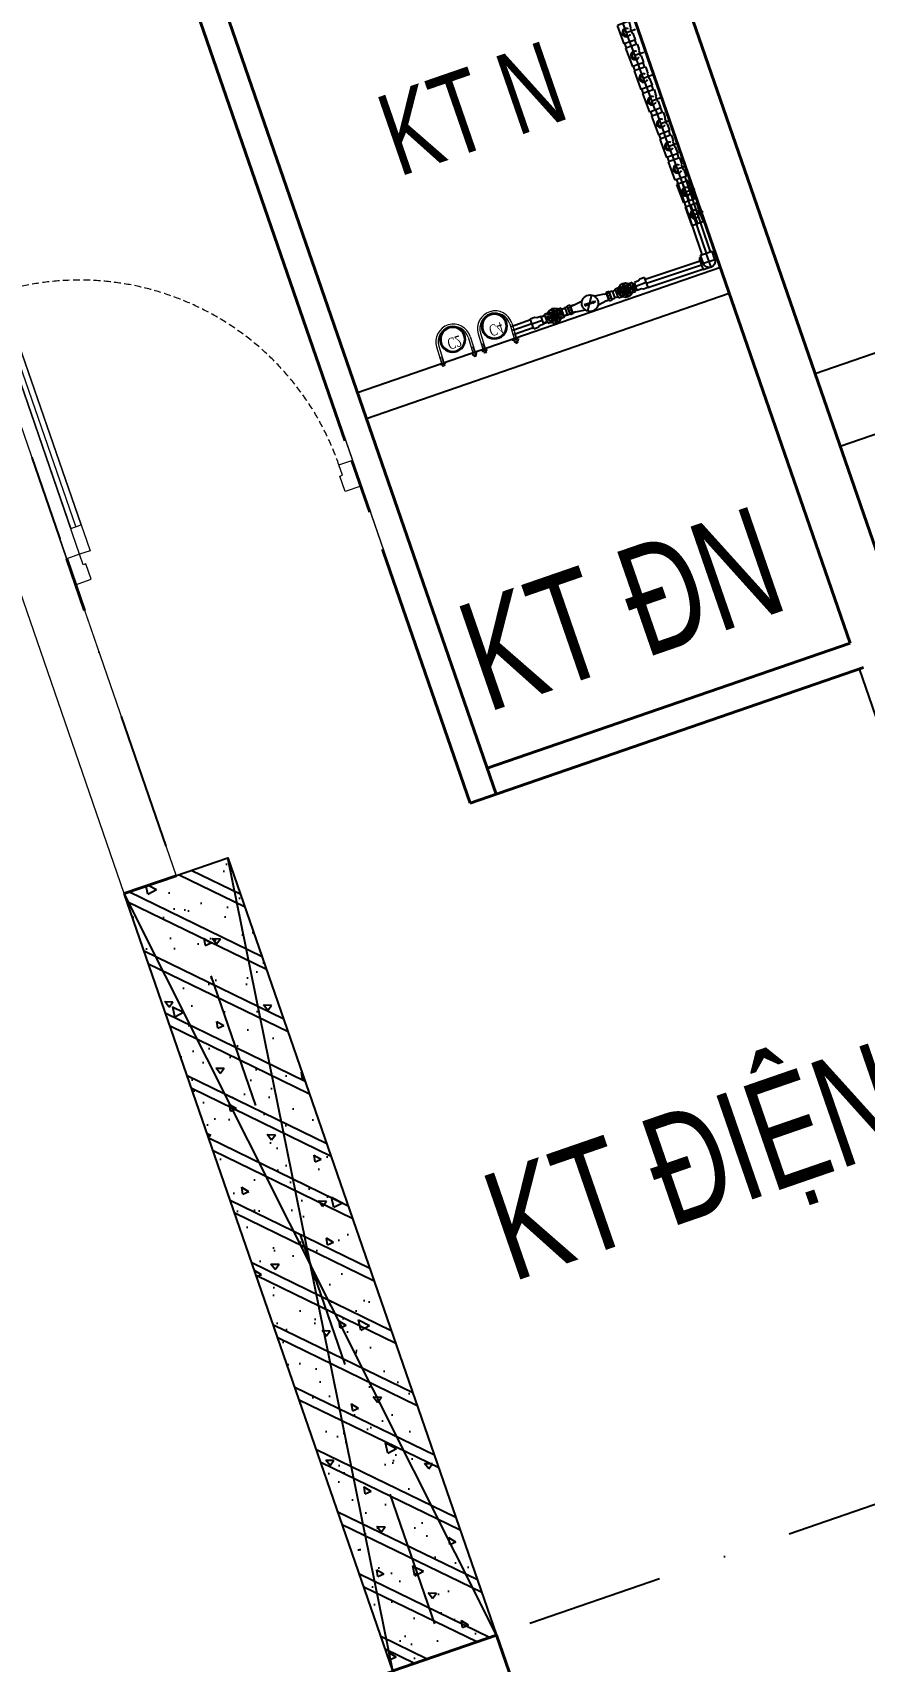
# Model space of a CAD drawing. Header units: millimetres. Extents: x -1534340 to 1713810, y -1348191 to 1114081.
# Drawn here: x 1482377 to 1485411, y -313786 to -307844 of the extents above; entities that cross this region are included whole.
import ezdxf
from ezdxf.enums import TextEntityAlignment as Align

# ---------------------------------------------------------------- set-up
doc = ezdxf.new("R2010")
doc.units = ezdxf.units.MM
doc.header["$LTSCALE"] = 100
doc.set_wipeout_variables(frame=1)
for name, pattern in [('HIDDEN', [0.375, 0.25, -0.125]), ('xref.asix of  podium$0$xref.asix of  podium$0$DASHDOT', [1, 0.5, -0.25, 0, -0.25]), ('Xref.Asix of Basement B2$0$HIDDEN', [0.375, 0.25, -0.125])]:
    doc.linetypes.add(name, pattern=pattern)
for name, color, linetype, lineweight in [('00-N-GHI CHU', 150, 'Continuous', 9), ('1.Tuong', 251, 'Continuous', 35), ('CUA', 37, 'Continuous', 13), ('KAKA EDIT', 2, 'Continuous', 18), ('KT-Net cat', 1, 'Continuous', 40)]:
    doc.layers.add(name, color=color, linetype=linetype, lineweight=lineweight)
for name, color, linetype in [('1-CAPLANH', 30, 'Continuous'), ('ccu12-Manh', 8, 'Continuous'), ('KT-Kich thuoc', 9, 'Continuous'), ('KT-KT', 1, 'Continuous'), ('KT-Text', 7, 'Continuous'), ('NU-1CAP LANH', 4, 'Continuous'), ('ONG', 1, 'Continuous'), ('PAD', 2, 'Continuous'), ('Sao hoa', 3, 'Continuous'), ('THAY', 8, 'Continuous'), ('xref.asix of  podium$0$xref.asix of  podium$0$AUDIT_I_220805193045-5', 6, 'Continuous'), ('xref.asix of  podium$0$xref.asix of  podium$0$KC2-DIM', 251, 'Continuous'), ('xref.asix of  podium$0$xref.asix of  podium$0$KT-Kich thuoc', 9, 'Continuous'), ('xref.asix of  podium$0$xref.asix of  podium$0$KT-Luoi truc South Tower', 8, 'xref.asix of  podium$0$xref.asix of  podium$0$DASHDOT'), ('xref.asix of  podium$0$xref.asix of  podium$0$Xref_ST_MBDV Cot vach 30.7.2022$0$IDEA - dim', 251, 'Continuous'), ('Xref_ST_MBDV Cot vach 30.7.2022$0$IDEA - dim', 251, 'Continuous'), ('Xref_ST_MBDV Cot vach 30.7.2022$0$KT-Net cot vach', 6, 'Continuous'), ('Xref_ST_MBDV Cot vach 30.7.2022$0$KT-Thay', 7, 'Continuous')]:
    doc.layers.add(name, color=color, linetype=linetype)
doc.layers.add('Xref.Asix of Basement B2$0$KT-Chi gioi XD', color=7, linetype='Xref.Asix of Basement B2$0$HIDDEN', true_color=0x0066cc)
doc.styles.add('Arial', font='arial.ttf', dxfattribs={"width": 0.7})
doc.styles.add('AVANT', font='vntimeh.shx')
doc.styles.add('Xref_ST_MBDV Cot vach 30.7.2022$0$Arial', font='arial.ttf', dxfattribs={"width": 0.7})

# ---------------------------------------------------------------- blocks, each defined once
blk = doc.blocks.new('*U2801')
h = blk.add_hatch()
h.set_pattern_fill('VATLIEU04', color=250, scale=40, style=0, pattern_type=2)
h.set_pattern_definition([(49.99999999999999, (-549.9999999999709, 3049.999999999996), (286.9040730403014, -25.10085399303804), [30, -330]), (355, (-549.9999999999709, 3049.999999999996), (-55.50053344520001, 300.8768534800047), [24, -264]), (100.4514, (-526.0913279999709, 3047.908263999996), (231.4037526856086, 275.7758168243814), [25.496076, -280.4568448]), (46.18420000000001, (-549.9999999999709, 3129.999999999996), (426.8964194502578, -66.20760573160723), [45, -495]), (96.6356, (-514.4253019999708, 3124.482677199996), (373.8650822194813, 389.6471483601767), [38.2441152, -420.6852]), (351.1842, (-549.9999999999709, 3129.999999999996), (373.8647780534509, 389.6474403701299), [36, -396]), (21, (-509.9999999999709, 3109.999999999996), (238.7628208473847, -161.0475562661355), [30, -330]), (326.0000000000001, (-509.9999999999709, 3109.999999999996), (97.32613276863269, 290.0600180187412), [24, -264]), (71.4514, (-490.1031067999709, 3096.579357599996), (336.089051432596, 129.012198683981), [25.496076, -280.4568448]), (37.50000000000001, (-549.9999999999709, 3049.999999999996), (4.863942126916267, 133.1575415325246), [0, -260.8, 0, -268, 0, -265]), (7.499999999999999, (-549.9999999999709, 3049.999999999996), (105.2278149768594, 157.7646847529441), [0, -152.8, 0, -254.8, 0, -101]), (327.5, (-639.1999999999709, 3049.999999999996), (213.5289744689636, -9.021948693751902), [0, -100, 0, -312, 0, -414]), (317.5, (-679.1999999999709, 3049.999999999996), (233.2744677369545, 40.04199293292709), [0, -130, 0, -207.2, 0, -294]), (45, (-549.9999999999709, 3049.999999999996), (-120.2081528017131, 120.2081528017131), []), (45, (-549.9999999999709, 3098.999999999996), (-120.2081528017131, 120.2081528017131), [])])
h.paths.add_polyline_path([(-475, -474.9999999999998), (-75, -475.0000000000038), (-74.9999999999709, 2524.999999999996), (-474.9999999999709, 2525)])
at = {"color": 6, "ltscale": 0.25}
blk.add_lwpolyline([(-475, -474.9999999999998), (-75, -475.0000000000038), (-74.9999999999709, 2524.999999999996), (-474.9999999999709, 2525)], close=True, dxfattribs=at)
at = {"layer": 'Defpoints', "linetype": 'ByBlock', "ltscale": 30}
for p, q in [((-75, -475.0000000000038), (-474.9999999999709, 2525)), ((-475, -474.9999999999998), (-74.9999999999709, 2524.999999999996))]:
    blk.add_line(p, q, dxfattribs=at)
blk = doc.blocks.new('xref.asix of  podium$0$xref.asix of  podium$0$MBCot-PN-flat-22')
at = {"layer": 'xref.asix of  podium$0$xref.asix of  podium$0$AUDIT_I_220805193045-5', "linetype": 'ByBlock', "xscale": -0.9999999999999996, "rotation": 19.04713795400157}
blk.add_blockref('*U2801', (24019.96399992332, -13420.97535368265), dxfattribs=at)
blk = doc.blocks.new('xref.asix of  podium$0$xref.asix of  podium$0$Asix South Tower')
at = {"layer": 'xref.asix of  podium$0$xref.asix of  podium$0$KT-Luoi truc South Tower', "ltscale": 10}
for p, q in [((-91137.34307826497, 54470.96222093981), (-81235.33511339873, 25790.1175213384)), ((-63379.59196258523, 34838.60071623721), (-106788.5681758225, 19851.73290062346))]:
    blk.add_line(p, q, dxfattribs=at)
blk = doc.blocks.new('cut1')
at = {"layer": '1-CAPLANH'}
for p, q in [((-274784.8932942043, 30089.17143128494, 0.005495195588840256), (-274784.8932942043, 29953.17143128494, 0.005495195588840256)), ((-274784.8932942043, 30089.17143128494, 0.005495195588840256), (-274730.8932942043, 30089.17143128494, 0.005495195588840256)), ((-274705.3427754361, 30089.17143128494, 0.005495195588840256), (-274730.8932942043, 30089.17143128494, 0.005495195588840256)), ((-274705.4575361827, 30079.46295426362, 0.005495195647711874), (-274641.5131625201, 30078.70708863693, 0.005495195645791544)), ((-274672.8932942043, 30089.17143128494, 0.005495195588840256), (-274673.366121184, 30089.17143128494, 0.005495195588840256)), ((-274672.8932942043, 30021.17143128494, 0.005495195588840256), (-274672.8932942043, 30129.17143128494, 0.005495195588840256)), ((-274560.8932942043, 30089.17143128494, 0.005495195588840256), (-274641.3894669319, 30089.17143128494, 0.005495195588840256)), ((-274560.8932942043, 30089.17143128494, 0.005495195588840256), (-274560.8932942043, 29953.17143128494, 0.005495195588840256)), ((-274560.8932942043, 30021.17143128494, 0.005495195588840256), (-274784.8932942043, 30021.17143128494, 0.005495195588840256)), ((-274560.8932942043, 29953.17143128494, 0.005495195588840256), (-274784.8932942043, 29953.17143128494, 0.005495195588840256))]:
    blk.add_line(p, q, dxfattribs=at)
for centre, radius, start, end in [((-274672.8932942043, 30021.17143128494, 0.005495195588840256), 47.88413367901903, 133.3025496623312, 49.44986391938703), ((-274674.1687655644, 30019.62523808233, 0.005495195588840256), 32.01285446691239, 177.2315862947049, 2.768413705305184), ((-274672.8932942043, 30021.17143128494, 0.005495195588840256), 33.25096412725541, 90, 91.52294991710622), ((-274672.8932942043, 30021.17143128494, 0.005495195588840256), 47.88413367901903, 90, 90.85038660451535)]:
    blk.add_arc(centre, radius, start, end, dxfattribs=at)
blk = doc.blocks.new('U')
at = {"layer": '00-N-GHI CHU'}
for p, q in [((-165.9776565545908, 78.82787309074774), (-164.4197965977801, 80.38573304796591)), ((-165.9776565545908, 71.55785995721817), (-165.9776565545908, 78.82787309074774)), ((-165.9776565545908, 78.82787309074774), (-158.1883567688492, 78.82787309074774)), ((-164.4197965977801, 70.0000000000291), (-164.4197965977801, 80.38573304796591)), ((-158.1883567688492, 80.38573304796591), (-164.4197965977801, 80.38573304796591)), ((-156.1112101590115, 80.38573304796591), (-150.3990569826419, 80.38573304796591)), ((-72.70013133563043, 80.38573304796591), (-150.3990569826419, 80.38573304796591)), ((-150.3990569826419, 78.82787309074774), (-122.3310368233215, 78.82787309074774)), ((-165.9776565545908, 71.55785995721817), (-164.4197965977801, 70.0000000000291)), ((-165.9776565545908, 71.55785995721817), (-158.1883567688492, 71.55785995721817)), ((-158.1883567688492, 70.0000000000291), (-164.4197965977801, 70.0000000000291)), ((-156.1112101590115, 70.0000000000291), (-150.3990569826419, 70.0000000000291)), ((-150.3990569826419, 71.55785995721817), (-122.3310368233215, 71.55785995721817)), ((-72.70013133563043, 70.0000000000291), (-150.3990569826419, 70.0000000000291)), ((-165.9776565545908, -71.55785995710175), (-164.4197965977801, -69.99999999994179)), ((-165.9776565545908, -71.55785995710175), (-158.1883567688492, -71.55785995710175)), ((-165.9776565545908, -71.55785995710175), (-165.9776565545908, -78.82787309080595)), ((-158.1883567688492, -69.99999999994179), (-164.4197965977801, -69.99999999994179)), ((-164.4197965977801, -69.99999999994179), (-164.4197965977801, -80.3857330479077)), ((-156.1112101590115, -69.99999999994179), (-150.3990569826419, -69.99999999994179)), ((-72.70013133563043, -69.99999999994179), (-147.8929978586821, -69.99999999994179)), ((-147.8929978586821, -71.55785995710175), (-122.3310368233215, -71.55785995710175)), ((-122.3310368233215, -69.99999999994179), (-122.3310368233215, -80.3857330479077)), ((-165.9776565545908, -78.82787309080595), (-158.1883567688492, -78.82787309080595)), ((-165.9776565545908, -78.82787309080595), (-164.4197965977801, -80.3857330479077)), ((-158.1883567688492, -80.3857330479077), (-164.4197965977801, -80.3857330479077)), ((-156.1112101590115, -80.3857330479077), (-150.3990569826419, -80.3857330479077)), ((-147.8929978586821, -78.82787309080595), (-122.3310368233215, -78.82787309080595)), ((-72.70013133563043, -80.3857330479077), (-147.8929978586821, -80.3857330479077))]:
    blk.add_line(p, q, dxfattribs=at)
for points in [[(-150.3990569826419, 64.80713347601704), (-157.1010166910564, 64.80713347601704), (-158.1883567688492, 66.6904617373948), (-158.1883567688492, 83.69527131062932), (-157.1010166910564, 85.57859957194887), (-150.3990569826419, 85.57859957194887)], [(-150.3990569826419, -64.80713347598794), (-157.1010166910564, -64.80713347598794), (-158.1883567688492, -66.6904617373948), (-158.1883567688492, -83.69527131054201), (-157.1010166910564, -85.57859957189066), (-150.3990569826419, -85.57859957189066)], [(-150.3990569826419, -89.04269591349293), (-150.3990569826419, -61.34303713432746), (-147.8929978586821, -61.34303713432746), (-147.8929978586821, -89.04269591349293)]]:
    blk.add_lwpolyline(points, close=True, dxfattribs=at)
for points in [[(-156.1112101590115, 64.80713347601704, -0.8000000000000707), (-156.1112101590115, 70.0000000000291, -0.4000000000000521), (-156.1112101590115, 80.38573304796591, -0.8000000000000707), (-156.1112101590115, 85.57859957194887)], [(-156.1112101590115, -64.80713347598794, 0.8000000000000707), (-156.1112101590115, -69.99999999994179, 0.4000000000000521), (-156.1112101590115, -80.3857330479077, 0.8000000000000707), (-156.1112101590115, -85.57859957189066)]]:
    blk.add_lwpolyline(points, format="xyb", dxfattribs=at)
for radius in [80.38573304794105, 69.9999999999715]:
    blk.add_arc((-72.70013133563043, 0), radius, 270, 90, dxfattribs=at)
blk = doc.blocks.new('A$C5D741EBD')
at = {"layer": 'NU-1CAP LANH'}
for p, q in [((-80.0716932490468, -51.19410806568339), (-80.07166168093681, 0.003498984122416005)), ((-80.0716932490468, -51.19410806568339), (-80.07166168093681, 0.003498984122416005)), ((-80.0716932490468, -51.19410806568339), (-80.07166168093681, 0.003498984122416005)), ((-80.07166168827098, 4.936708137392998e-05), (66.22732233256102, -4.083150997757912e-05)), ((-80.07166168827098, 4.936708137392998e-05), (66.22732233256102, -4.083150997757912e-05)), ((-80.07166168827098, 4.936708137392998e-05), (66.22732233256102, -4.083150997757912e-05)), ((-80.07166168827098, 4.936708137392998e-05), (66.22732233256102, -4.083150997757912e-05)), ((-80.07166168827098, 4.936708137392998e-05), (66.22732233256102, -4.083150997757912e-05)), ((-80.07166168827098, 4.936708137392998e-05), (66.22732233256102, -4.083150997757912e-05)), ((-70.61731261003297, 4.353850818006322e-05), (-70.61731261003297, 47.99997154253651)), ((56.77297325432301, 47.99997154253651), (-70.61731261003297, 47.99997154253651)), ((-6.922169677854981, 4.26778569817543e-06), (-6.92220124596497, -51.19760278749163)), ((56.77297325432301, -3.500225284369662e-05), (56.77297325432301, 47.99997154253651)), ((66.22729077201802, -51.19419826427475), (66.22732233256102, 0.003408785531064495)), ((66.22729077201802, -51.19419826427475), (66.22732233256102, 0.003408785531064495)), ((66.22729077201802, -51.19419826427475), (66.22732233256102, 0.003408785531064495)), ((-80.0716932490468, -51.19755768819596), (66.22729077201802, -51.19764788678731)), ((-46.95800051093102, -2.041541301878169e-05), (-46.95796894282103, -51.19762747082859)), ((33.11366115522105, -2.041541301878169e-05), (33.11362958711106, -51.19762747082859))]:
    blk.add_line(p, q, dxfattribs=at)
blk = doc.blocks.new('co.')
at = {"layer": 'PAD', "xscale": 0.213068181818182, "yscale": 0.213068181818182, "zscale": 0.213068181818182, "rotation": 90}
blk.add_blockref('A$C5D741EBD', (-11.06946629480808, 1.474894107497676), dxfattribs=at)
blk = doc.blocks.new('noi giam- DN 32x25-PPR')
at = {"ltscale": 10}
blk.add_line((22.5, 0), (-22.5, 9.094947017729282e-13), dxfattribs=at)
at = {"layer": 'Sao hoa'}
for p, q in [((-4.5, 17.00000000000182), (-22.5, 17.00000000000182)), ((-22.5, -16.99999999999909), (-22.5, 17.00000000000182)), ((22.49999999999818, 21.5), (2.499999999996362, 21.5)), ((22.50000000000182, -21.5), (22.49999999999818, 21.5)), ((-4.5, -17), (-22.5, -16.99999999999909)), ((22.5, -21.5), (2.500000000003638, -21.5))]:
    blk.add_line(p, q, dxfattribs=at)
for points in [[(2.499999999996362, 21.5), (-4.5, 17.00000000000182)], [(2.500000000003638, -21.5), (-4.5, -17)]]:
    blk.add_lwpolyline(points, dxfattribs=at)
blk = doc.blocks.new('A$C76E668D4')
for p, q in [((1.217532696937269, 38.95590686577998), (76.694481298131, 38.95590686577998)), ((7.956006997475924, 45.59395142225185), (7.956006997526856, 32.31786230913713)), ((7.956006997526856, 38.95590686576543), (69.95600699752686, 38.95590686576543)), ((8.265925277148199, 45.64678956834177), (10.73986238952057, 45.64678956831631)), ((8.265925278719806, 32.26502416281437), (10.73986239109217, 32.26502416342191)), ((12.52367356606555, 55.92590323452532), (14.27301127451938, 54.17656552612243)), ((12.52367356611649, 21.98591049702009), (14.27301127451938, 23.73524820541206)), ((12.95600699760689, 86.37958623011582), (12.95600699760689, 67.9655227885305)), ((12.95600699757779, 86.37958623011582), (64.95600699757051, 86.37958623011582)), ((12.95600699760689, -8.467772498552222), (12.95600699760689, 9.946290943029453)), ((13.50929493492731, 54.94028186570722), (16.71345542968629, 54.94028186572541)), ((13.50929493489093, 22.97153186579817), (16.71345542968629, 22.97153186582727)), ((20.36948738471256, 65.88902146978944), (20.36948738477804, 59.0748688933927)), ((20.36948738471256, 50.15460441379037), (20.36948738471256, 47.05413179146126)), ((20.36948738471256, 42.83177578282994), (20.36948738471256, 27.75720931781689)), ((20.36948738474166, 18.83694483817089), (20.36948738471256, 12.02279226173414)), ((21.98601062969101, 65.38824029590978), (23.73534833762096, 63.63890258707033)), ((21.98601062969101, 12.52357343562107), (23.73534833768645, 14.27291114446416)), ((32.26512429496506, 69.64598858616955), (32.26512429496506, 67.17205147379718)), ((32.26512429496506, 8.265825145364943), (32.26512429496506, 10.73976225775186)), ((38.95600699752686, 76.6943811663914), (38.95600699752686, 1.217432565154013)), ((45.6468897004961, 69.64598858462705), (45.64688969991403, 67.17205147224013)), ((45.6468897004961, 8.265825146921998), (45.64688969991403, 10.73976225931256)), ((55.92600336542819, 65.38824029634998), (54.17666565703257, 63.63890258794709)), ((55.92600336542819, 12.52357343521362), (54.17666565703257, 14.27291114362015)), ((57.54252661039936, 65.88902146987311), (57.54252661042847, 59.07486889171923)), ((57.54252661039936, 50.15460441371761), (57.54252661039936, 47.05413179149036)), ((57.54252661037026, 42.83177578284813), (57.54252661034116, 27.75720931772594)), ((57.54252661031933, 18.8369448397134), (57.54252661031933, 12.02279226169048)), ((64.40271905935515, 54.94028186572541), (61.1985585638613, 54.94028186570722)), ((64.40271905935515, 22.97153186580908), (61.19855856383947, 22.97153186582727)), ((65.38834042684175, 55.92590323275363), (63.63900271803141, 54.17656552480184)), ((65.38834042684175, 21.98591049880997), (63.63900271803141, 23.7352482067763)), ((64.95600699760689, 86.37958623007944), (64.95600699759962, 67.96552278845047)), ((64.95600699760689, -8.467772498552222), (64.95600699759962, 9.946290943109489)), ((69.64608871792007, 45.6467895682872), (67.1721516055477, 45.6467895682872)), ((69.64608871640667, 32.26502416275616), (67.1721516040343, 32.26502416339645)), ((69.95600699755596, 45.59395142224093), (69.95600699762144, 32.31786230913713)), ((12.95600699760689, -8.467772498552222), (64.95600699760689, -8.467772498552222))]:
    blk.add_line(p, q)
for points in [[(31.52614583447576, 37.62761239774045, 0.2639199399125397), (30.33646820282593, 39.06033617302819), (18.8433191452641, 43.40926774901163, 0.4706688226408801), (17.58003523928346, 42.68918551590104, 0.2484633324108408), (23.85684870707337, 23.37114004019168, 0.4706688226408801), (25.30212057277095, 23.53112092567244), (32.04403563565575, 33.80498399642238, 0.2639199399125397), (32.16437115176814, 35.66335684576188, -0.0687331274129677)], [(35.39677052292973, 45.61165917592007, 0.2639199399125397), (36.39174119947711, 47.18584583461052), (36.97624253603863, 59.46037390290803, 0.4706688226408801), (35.90102744026808, 60.43931064625212, 0.2484633324108408), (19.46811644058471, 48.50010194604329, 0.4706688226408801), (20.06688087224757, 47.17500353271316), (31.92127162223915, 43.93785956661668, 0.2639199399125397), (33.72587494982872, 44.39768248219843, -0.0687331274129677)], [(37.92333674175461, 31.47922342736274, 0.2639199399125397), (36.19310485315509, 30.79050875825851), (28.50544676120626, 21.20376821867831, 0.4706688226408801), (28.79990946559701, 19.7797961805918, 0.2484633324108408), (49.1121045294567, 19.7797961805918, 0.4706688226408801), (49.40656723384745, 21.20376821867831), (41.7189091419059, 30.79050875825851, 0.2639199399125397), (39.98867725336459, 31.47922342736274, -0.0687331274129677)], [(44.1861390452832, 44.39768248219843, 0.2639199399125397), (45.99074237288005, 43.93785956661668), (57.84513312287163, 47.17500353271316, 0.4706688226408801), (58.44389755448356, 48.50010194604329, 0.2484633324108408), (42.01098655478563, 60.43931064625212, 0.4706688226408801), (40.93577145908057, 59.46037390290803), (41.52027279564209, 47.18584583461052, 0.2639199399125397), (42.51524347218219, 45.61165917592007, -0.0687331274129677)], [(45.74764284334378, 35.66335684576188, 0.2639199399125397), (45.86797835946345, 33.80498399642238), (52.60989342228277, 23.53112092567244, 0.4706688226408801), (54.05516528803855, 23.37114004019168, 0.2484633324108408), (60.33197875583573, 42.68918551590104, 0.4706688226408801), (59.06869484978961, 43.40926774901163), (47.57554579229327, 39.06033617302819, 0.2639199399125397), (46.38586816058523, 37.62761239774045, -0.0687331274129677)]]:
    blk.add_lwpolyline(points, format="xyb", close=True)
blk.add_lwpolyline([(37.37517412697343, 41.71161858188498), (35.79434125641274, 38.97353573176588), (37.37517412697343, 36.23545288164678), (40.53683986815304, 36.23545288164678), (42.11767273873556, 38.97353573176588), (40.53683986815304, 41.71161858188498)], close=True)
for centre, radius in [((38.95600699755596, 38.95590686577998), 38.9558444393513), ((38.95600699752686, 38.97353573178407), 3.519823188396146), ((38.95600699752686, 38.97353573178407), 2.815858550716915)]:
    blk.add_circle(centre, radius)
for centre, radius, start, end in [((38.9560069970903, 38.95590686549258), 33.01921727922601, 171.1452774985784, 188.9641683733161), ((8.487639179402322, 43.41102232748744), 2.246733675726662, 95.66332356234462, 163.7813803913074), ((8.487639180391852, 34.50079140368325), 2.246733675726662, 196.2186196209993, 264.3366764509381), ((140.311475746661, 38.95590686601281), 132.3554687491842, 177.1103932143957, 182.8896067863173), ((10.46823541895719, 44.09621875825906), 1.574182660340385, 357.9002650863501, 80.06382058717969), ((10.46823542012135, 33.8155949733773), 1.574182660340385, 279.9361794262288, 2.099734925255258), ((38.95600699755596, 38.95590686572541), 27.39035130028923, 169.3060427312554, 191.0525323375821), ((14.26137514697621, 57.35005400792579), 2.246733675726662, 151.2186196096223, 219.3366764377801), ((14.26137514697621, 20.5617597236087), 2.246733675726662, 140.6633235622199, 208.7813803903778), ((38.95600699674105, 38.95590686648211), 33.01921727922601, 126.0358316269544, 143.8547225007081), ((38.95600699674105, 38.95590686505238), 33.01921727922601, 216.145277499292, 233.9641683730456), ((15.17736113612773, 55.46505393346888), 1.574182660340385, 234.9361794114875, 317.099734913392), ((15.17736113618594, 22.44675979806561), 1.574182660340385, 42.90026508660809, 125.0638205885125), ((38.95600699691568, 38.95590686598371), 27.39035130028923, 124.3060427161453, 145.6939572682115), ((38.95600699691568, 38.9559068655617), 27.39035130028923, 214.3060427317885, 235.6939572838547), ((20.561859855894, 63.65053871534474), 2.246733675726662, 50.66332354903539, 118.7813803791971), ((20.561859855894, 14.26127501618976), 2.246733675726662, 241.2186196212016, 309.3366764509646), ((-111.9859813644362, 38.95590686576543), 132.3554687491832, 3.554599159448123, 4.540752481493385), ((-111.9859813644362, 38.95590686576543), 132.3554687491832, 355.4592475185066, 1.687483562296111), ((-12.97123754813219, 62.93246936572541), 33.34396230337225, 352.9541052249149, 5.061922650523097), ((-12.97123754813219, 14.97934436580908), 33.34396230337225, 354.9380773494769, 7.045894775085138), ((22.44685993005987, 62.73455272575666), 1.574182660340385, 312.9002650751184, 35.0638205743015), ((22.44685993012536, 15.17726100577784), 1.574182660340385, 324.9361794256985, 47.09973492488158), ((38.95600699755596, 38.95590686577998), 11.36448168146637, 174.3336036515898, 221.6663963484266), ((38.95600699755596, 38.95590686577998), 11.36448168146637, 102.3336036518752, 149.6663963482145), ((34.50089153584122, 69.42427468394453), 2.246733675726662, 106.2186196089138, 174.3366764374954), ((33.81569510506233, 67.44367844434964), 1.574182660340385, 189.9361794127895, 272.0997349136499), ((33.81569510506233, 10.46813528718485), 1.574182660340385, 87.90026508635013, 170.0638205872105), ((34.50089153584122, 8.487539047589962), 2.246733675726662, 185.6633235625046, 253.7813803910861), ((38.95600699779607, 38.95590686621654), 33.01921727922601, 81.0358316285024, 98.85472250139406), ((38.95600699755596, 38.95590686577998), 27.39035130028923, 78.94746766241789, 100.6939572667494), ((38.95600699755596, 38.95590686577998), 27.39035130028923, 259.3060427332506, 281.0525323375821), ((38.95600699779607, 38.95590686532887), 33.01921727922601, 261.1452774986059, 278.9641683714976), ((38.95600699755596, 38.95590686577998), 11.36448168146637, 246.33360365231, 293.66639634769), ((38.95600699752686, 38.95590686577998), 11.00934162892055, 246.33360365231, 293.66639634769), ((38.95600699755596, 38.95590686577998), 11.36448168146637, 30.33360365178552, 77.66639634812482), ((43.4111224596345, 69.42427468291135), 2.246733675726662, 5.663323549789901, 73.78138037917203), ((44.09631888993317, 67.44367844316002), 1.574182660340385, 267.9002650745599, 350.0638205735954), ((44.09631888993317, 10.46813528837447), 1.574182660340385, 9.936179426404602, 92.09973492544013), ((43.4111224596345, 8.487539048641338), 2.246733675726662, 286.218619620828, 354.3366764510981), ((38.95600699755596, 38.95590686577998), 11.36448168146637, 318.3336036515733, 5.666396348410196), ((55.46515406436083, 62.73455272630963), 1.574182660340385, 144.9361794137685, 227.0997349131397), ((55.46515406436083, 15.17726100527216), 1.574182660340385, 132.9002650868603, 215.0638205862315), ((38.95600699691568, 38.9559068655617), 27.39035130028923, 34.30604271599784, 55.69395726821149), ((38.95600699691568, 38.95590686598371), 27.39035130028923, 304.3060427317885, 325.6939572854364), ((57.35015413886867, 63.65053871545751), 2.246733675726662, 61.21861960977868, 129.3366764379181), ((57.35015413886867, 14.261275016117), 2.246733675726662, 230.6633235620819, 298.7813803902213), ((90.88325154319318, 62.93246936572541), 33.34396230337225, 174.9380773494769, 187.0458947775647), ((90.88325154319318, 14.97934436580908), 33.34396230337225, 172.9541052224353, 185.0619226505231), ((189.8979953595335, 38.95590686576543), 132.3554687491832, 178.3125164377039, 184.5407524814934), ((189.8979953595335, 38.95590686576543), 132.3554687491832, 175.4592475185066, 176.4454008405519), ((38.95600699738134, 38.95590686567812), 33.01921727922601, 36.03583162720371, 53.85472250303015), ((38.95600699738134, 38.95590686587093), 33.01921727922601, 306.1452774969698, 323.9641683727963), ((62.73465285666316, 55.46505393231564), 1.574182660340385, 222.9002650749877, 305.0638205741554), ((62.73465285666316, 22.44675979924432), 1.574182660340385, 54.93617942584457, 137.0997349250123), ((63.65063884628034, 57.35005400655791), 2.246733675726662, 320.6633235491485, 28.78138037919711), ((63.65063884628034, 20.56175972502388), 2.246733675726662, 331.2186196208029, 39.33667645085148), ((38.95600699755596, 38.95590686572541), 27.39035130028923, 348.9474676624179, 10.69395726674936), ((67.44377857615473, 44.09621875824814), 1.574182660340385, 99.93617941282031, 182.0997349136499), ((67.44377857493237, 33.8155949733773), 1.574182660340385, 177.9002650747448, 260.0638205737712), ((69.42437481571687, 43.41102232744379), 2.246733675726662, 16.21861960869262, 84.3366764376554), ((69.42437481466914, 34.50079140365051), 2.246733675726662, 275.6633235490619, 343.7813803790006), ((-62.39946175159275, 38.95590686601281), 132.3554687491842, 357.1103932136828, 2.889606785604304), ((38.95600699796341, 38.95590686545984), 33.01921727922601, 351.035831626684, 8.854722501421538)]:
    blk.add_arc(centre, radius, start, end)
at = {"extrusion": (0, 0, -1)}
blk.add_ellipse((38.95600699677016, 64.96434946432419), major_axis=(-8.574858513296961, -2.471407e-10), ratio=0.3621113827265303, start_param=0.7137584279602632, end_param=2.427834225611946, dxfattribs=at)
blk.add_ellipse((38.95600699752686, 12.94746426721031), major_axis=(-8.574858513296961, 0), ratio=0.3621113827265303, start_param=0.7137584279602632, end_param=2.427834225611946)
blk = doc.blocks.new('A$C0DB83D5E')
for p, q in [((-22.26066151355826, 0), (31.29716767229638, 0)), ((-1.637090463191271e-11, -32.73933848645538), (-1.182343112304807e-11, 22.26066151354462))]:
    blk.add_line(p, q)
at = {"layer": 'THAY'}
for p, q in [((-22.26066151355826, 0), (-22.26066151355826, -31.29716767231002)), ((-1.364242052659392e-11, 22.26066151366103), (31.29716767229638, 22.26066151366103)), ((31.29716767229638, -22.26066151348641), (31.29716767229638, 22.26066151366103)), ((22.26066151341456, -31.29716767236823), (-22.26066151355826, -31.29716767231002)), ((-1.364242052659392e-11, -22.26066151348641), (31.29716767229638, -22.26066151348641)), ((22.26066151364739, -22.26066151348641), (22.26066151341456, -31.29716767236823))]:
    blk.add_line(p, q, dxfattribs=at)
blk.add_ellipse((-1.364242052659392e-11, 0), major_axis=(-15.74066470992579, -15.74066470992579), ratio=1, start_param=3.926990816987241, end_param=7.068583470577034, dxfattribs=at)
blk = doc.blocks.new('CNTPO')
at = {"layer": '1-CAPLANH'}
h = blk.add_hatch(color=256, dxfattribs=at)
h.set_gradient(color1=(0, 0, 255), one_color=1, tint=1, name='CYLINDER')
h.paths.add_polyline_path([(11410176.67267303, 1048585.433698273), (11410168.35069701, 1048584.58977333), (11410169.25551423, 1048584.020528008), (11410154.71965628, 1048578.790180785), (11410152.77139102, 1048579.082243283), (11410140.47050934, 1048574.656093651), (11410144.88222182, 1048573.994738243)])
h.paths.add_polyline_path([(11410154.20421781, 1048575.100219561), (11410155.51972954, 1048576.566666601), (11410170.05558749, 1048581.797013824), (11410169.72090783, 1048580.781768058), (11410176.67267303, 1048585.433698273), (11410144.88222182, 1048573.994738243), (11410141.90333613, 1048570.67406993)])
for p, q in [((11410294.757258508, 1049510.8315692255, -8.346361777638237e-05), (11410288.921379229, 1049526.5411130267, -8.346361777638237e-05)), ((11410330.75371141, 1049524.2037559804, -8.346361777638237e-05), (11410324.91783213, 1049539.9132997815, -8.346361777638237e-05)), ((11410325.558856308, 1049427.9170627897, -8.346361777638237e-05), (11410319.722977038, 1049443.6266065906, -8.346361777638237e-05)), ((11410361.55530921, 1049441.2892495445, -8.346361777638237e-05), (11410355.71942994, 1049456.9987933454, -8.346361777638237e-05)), ((11410356.32972759, 1049345.0852687906, -8.346361777638237e-05), (11410350.493848309, 1049360.7948125915, -8.346361777638237e-05)), ((11410392.326180492, 1049358.4574555454, -8.346361777638237e-05), (11410386.49030121, 1049374.1669993463, -8.346361777638237e-05)), ((11410425.232854731, 1049275.7691520925, -8.346366010840692e-05), (11410419.396975461, 1049291.4786958934, -8.346366010840692e-05)), ((11410389.23640183, 1049262.3969653377, -8.346366010840692e-05), (11410383.40052256, 1049278.1065091386, -8.346366010840692e-05)), ((11410419.02398327, 1049179.2130620347, -8.34636589008859e-05), (11410413.188103989, 1049194.9226058356, -8.34636589008859e-05)), ((11410455.020436171, 1049192.5852487895, -8.34636589008859e-05), (11410449.18455689, 1049208.2947925904, -8.34636589008859e-05)), ((11410449.82127782, 1049096.3101394866, -8.34636589008859e-05), (11410443.985398538, 1049112.0196832875, -8.34636589008859e-05)), ((11410485.817730721, 1049109.6823262414, -8.34636589008859e-05), (11410479.98185144, 1049125.3918700423, -8.34636589008859e-05)), ((11410570.523184873, 1048756.9256804725, -8.346365890088604e-05), (11410477.629581414, 1049030.6611663625, -8.346365890088604e-05)), ((11410600.825861126, 1048767.2090559816, -8.346365890088604e-05), (11410507.932257667, 1049040.9445418715, -8.346365890088604e-05)), ((11410362.37976536, 1048667.7867812887, -8.346365890088604e-05), (11410562.54420603, 1048734.4676652947, -8.346365890088604e-05)), ((11410372.493512059, 1048637.4270690414, -8.346365890088604e-05), (11410572.65795273, 1048704.1079530474, -8.346365890088604e-05)), ((11410244.25194028, 1048623.981589226, -8.346407137684221e-05), (11410258.4635783, 1048629.09527441, -8.346407137684221e-05)), ((11410244.35262868, 1048624.017819305, -8.346407137684221e-05), (11410258.4635783, 1048629.09527441, -8.346407137684221e-05)), ((11410316.47987577, 1048649.970917337, -8.346407137684221e-05), (11410324.2731973, 1048652.775139676, -8.346407137684221e-05)), ((11410316.47987577, 1048649.970917337, -8.346407137684221e-05), (11410324.2731973, 1048652.775139676, -8.346407137684221e-05)), ((11410325.0375489, 1048626.187960725, -8.346407137684221e-05), (11410332.83087043, 1048628.992183063, -8.346407137684221e-05)), ((11410325.0375489, 1048626.187960725, -8.346407137684221e-05), (11410332.83087043, 1048628.992183063, -8.346407137684221e-05)), ((11410101.29319667, 1048572.541635021, -8.346407137684221e-05), (11410090.70895328, 1048568.733172654, -8.346407137684221e-05)), ((11410090.86880792, 1048568.790692154, -8.346407137684221e-05), (11410101.29319667, 1048572.54163502, -8.346407137684221e-05)), ((11410101.29319667, 1048572.541635021, -8.346407137684221e-05), (11410132.7444175, 1048588.676609943, -8.346407137684221e-05)), ((11410140.47050934, 1048574.656093651, -8.346407137684221e-05), (11410152.77139102, 1048579.082243283, -8.346407137684221e-05)), ((11410140.47050934, 1048574.656093651, -8.346407137684221e-05), (11410144.88222182, 1048573.994738243, -8.346407137684221e-05)), ((11410141.90333613, 1048570.67406993, -8.346407137684221e-05), (11410154.20421781, 1048575.100219561, -8.346407137684221e-05)), ((11410141.90333613, 1048570.67406993, -8.346407137684221e-05), (11410144.88222182, 1048573.994738243, -8.346407137684221e-05)), ((11410150.87753484, 1048577.76766817, -8.346407137684221e-05), (11410153.31286642, 1048577.402590048, -8.346407137684221e-05)), ((11410167.0082499, 1048609.32360094, -8.346407137684221e-05), (11410151.62383981, 1048551.625876002, -8.346407137684221e-05)), ((11410152.66856833, 1048572.790138519, -8.346407137684221e-05), (11410154.31295799, 1048574.623197319, -8.346407137684221e-05)), ((11410171.48268886, 1048583.940524076, -8.346407137684221e-05), (11410153.31286642, 1048577.402590048, -8.346407137684221e-05)), ((11410172.48278044, 1048581.161131346, -8.346407137684221e-05), (11410154.31295799, 1048574.623197319, -8.346407137684221e-05)), ((11410180.75413736, 1048585.706986909, -8.346407137684221e-05), (11410170.35166734, 1048584.652080728, -8.346407137684221e-05)), ((11410170.35166734, 1048584.652080728, -8.346407137684221e-05), (11410171.48268886, 1048583.940524076, -8.346407137684221e-05)), ((11410180.75413736, 1048585.706986909, -8.346407137684221e-05), (11410172.06443086, 1048579.892074139, -8.346407137684221e-05)), ((11410172.06443086, 1048579.892074139, -8.346407137684221e-05), (11410172.48278044, 1048581.161131346, -8.346407137684221e-05)), ((11410212.3781669, 1048612.512647896, -8.346407137684221e-05), (11410177.85709175, 1048604.909222507, -8.346407137684221e-05)), ((11410220.93584003, 1048588.729691283, -8.346407137684221e-05), (11410189.994443, 1048571.177845557, -8.346407137684221e-05)), ((11410212.3781669, 1048612.512647896, -8.346407137684221e-05), (11410221.22999947, 1048615.697747671, -8.346407137684221e-05)), ((11410212.3781669, 1048612.512647896, -8.346407137684221e-05), (11410221.22999947, 1048615.697747671, -8.346407137684221e-05)), ((11410220.93584003, 1048588.729691283, -8.346407137684221e-05), (11410229.7876726, 1048591.914791059, -8.346407137684221e-05)), ((11410220.93584003, 1048588.729691284, -8.346407137684221e-05), (11410229.7876726, 1048591.914791059, -8.346407137684221e-05)), ((11410252.80961341, 1048600.198632614, -8.346407137684221e-05), (11410267.02125143, 1048605.312317797, -8.346407137684221e-05)), ((11410252.80961341, 1048600.198632614, -8.346407137684221e-05), (11410267.02125143, 1048605.312317797, -8.346407137684221e-05)), ((11409944.377119418, 1048518.7361667247, -8.346407137684221e-05), (11409874.417288508, 1048494.0050639787, -8.346407137684221e-05)), ((11409997.1403082, 1048535.225600733, -8.346407137684221e-05), (11409983.22093877, 1048530.217080734, -8.346407137684221e-05)), ((11409983.27211836, 1048530.07484558, -8.346407137684221e-05), (11409997.19148779, 1048535.083365579, -8.346407137684221e-05)), ((11409983.35513918, 1048529.844119237, -8.346407137684221e-05), (11409997.27450862, 1048534.852639236, -8.346407137684221e-05)), ((11409983.35513918, 1048529.844119238, -8.346407137684221e-05), (11409997.27450862, 1048534.852639236, -8.346407137684221e-05)), ((11410005.69798134, 1048511.44264412, -8.346407137684221e-05), (11409991.7786119, 1048506.434124121, -8.346407137684221e-05)), ((11409991.82979149, 1048506.291888968, -8.346407137684221e-05), (11410005.74916092, 1048511.300408966, -8.346407137684221e-05)), ((11409991.91281231, 1048506.061162625, -8.346407137684221e-05), (11410005.83218175, 1048511.069682624, -8.346407137684221e-05)), ((11409991.91281231, 1048506.061162625, -8.346407137684221e-05), (11410005.83218175, 1048511.069682624, -8.346407137684221e-05)), ((11410055.8426987, 1048556.187465453, -8.346407137684221e-05), (11410069.70767337, 1048561.176412924, -8.346407137684221e-05)), ((11410069.95364832, 1048561.264920558, -8.346407137684221e-05), (11410058.31985749, 1048557.078806071, -8.346407137684221e-05)), ((11410078.61200985, 1048537.518194024, -8.346407137684221e-05), (11410066.87753062, 1048533.295849458, -8.346407137684221e-05)), ((11410066.87753062, 1048533.295849458, -8.346407137684221e-05), (11410078.26534651, 1048537.393456312, -8.346407137684221e-05)), ((11410109.04824466, 1048548.469874806, -8.346407137684221e-05), (11410099.16593802, 1048544.913985963, -8.346407137684221e-05)), ((11410099.42648106, 1048545.007735541, -8.346407137684221e-05), (11410107.33230209, 1048547.852437877, -8.346407137684221e-05)), ((11410109.04824466, 1048548.469874806, -8.346407137684221e-05), (11410144.88176875, 1048554.945232993, -8.346407137684221e-05)), ((11409954.37588578, 1048490.4514593512, -8.346407137684221e-05), (11409884.416054871, 1048465.7203566052, -8.346407137684221e-05))]:
    blk.add_line(p, q, dxfattribs=at)
at = {"layer": '1-CAPLANH', "color": 250}
for p, q in [((11410312.75548496, 1049517.517662603, -8.346361777638237e-05), (11410306.91960568, 1049533.227206404, -8.346361777638237e-05)), ((11410343.55708276, 1049434.603156167, -8.346361777638237e-05), (11410337.72120349, 1049450.312699968, -8.346361777638237e-05)), ((11410374.32795404, 1049351.771362168, -8.346361777638237e-05), (11410368.49207476, 1049367.480905969, -8.346361777638237e-05)), ((11410407.23462828, 1049269.083058715, -8.346366010840692e-05), (11410401.39874901, 1049284.792602516, -8.346366010840692e-05)), ((11410437.02220972, 1049185.899155412, -8.34636589008859e-05), (11410431.18633044, 1049201.608699213, -8.34636589008859e-05)), ((11410467.81950427, 1049102.996232864, -8.34636589008859e-05), (11410461.98362499, 1049118.705776665, -8.34636589008859e-05)), ((11410585.674523, 1048762.067368227, -8.346365890088604e-05), (11410492.78091954, 1049035.802854117, -8.346365890088604e-05)), ((11410367.43663871, 1048652.606925165, -8.346365890088604e-05), (11410567.60107938, 1048719.287809171, -8.346365890088604e-05)), ((11409949.3765026, 1048504.593813038, -8.346407137684221e-05), (11409879.41667169, 1048479.862710292, -8.346407137684221e-05))]:
    blk.add_line(p, q, dxfattribs=at)
at = {"layer": '1-CAPLANH'}
blk.add_circle((11410161.36943025, 1048579.92722775, -8.346407137684221e-05), 29.9323076923077, dxfattribs=at)
at = {"layer": 'ONG', "extrusion": (-2.823672949513781e-16, 1.639239890441502e-17, -1)}
for centre, radius in [((-11409812.50541827, 1048496.092613692, 0.0001223911820393116), 46.475), ((-11409812.50541827, 1048496.092613692, 0.0001223911820393116), 43.78636363636365), ((-11409660.68346458, 1048447.85017205, 0.0001223911820813903), 46.475), ((-11409660.68346458, 1048447.85017205, 0.0001223911820813903), 43.78636363636365)]:
    blk.add_circle(centre, radius, dxfattribs=at)
at = {"layer": 'Xref_ST_MBDV Cot vach 30.7.2022$0$KT-Net cot vach'}
for p, q in [((11409313.28120085, 1048253.707994893, -4.458511472640263e-05), (11410636.63177012, 1048710.592302636, -4.458511472640261e-05)), ((11409345.91579426, 1048159.182954227, -4.458511472640263e-05), (11410669.26636354, 1048616.067261971, -4.458511472640261e-05))]:
    blk.add_line(p, q, dxfattribs=at)
at = {"xscale": -1, "rotation": 289.11169366542}
blk.add_blockref('A$C0DB83D5E', (11410595.72503968, 1048732.318744153, -8.346365890088604e-05), dxfattribs=at)
at = {"layer": '1-CAPLANH'}
for name, p, xscale, yscale, zscale, rotation in [('cut1', (11431897.08338595, 963827.7633803453, -0.001841926206205264), 0.32, 0.32, 0.32, 290.379338487122), ('cut1', (11431927.91571029, 963744.7661614713, -0.001841926206205264), 0.32, 0.32, 0.32, 290.379338487122), ('cut1', (11431958.7173081, 963661.8516550348, -0.001841926206205264), 0.32, 0.32, 0.32, 290.379338487122), ('cut1', (11431989.48817938, 963579.0198610363, -0.001841926206205264), 0.32, 0.32, 0.32, 290.379338487122), ('cut1', (11432022.39485362, 963496.3315575833, -0.001841926248537288), 0.32, 0.32, 0.32, 290.379338487122), ('cut1', (11432052.18243505, 963413.1476542806, -0.001841926247329768), 0.32, 0.32, 0.32, 290.379338487122), ('cut1', (11432082.9797296, 963330.2447317325, -0.001841926247329768), 0.32, 0.32, 0.32, 290.379338487122), ('cut1', (11432113.77702416, 963247.3418091844, -0.001841926247329768), 0.32, 0.32, 0.32, 290.379338487122), ('cut1', (11432144.57431871, 963164.4388866362, -0.001841926247329768), 0.32, 0.32, 0.32, 290.379338487122), ('A$C76E668D4', (11410324.38030901, 1048610.883911837, -8.346407137684221e-05), 0.6849447272717964, 0.6849447272717964, 0.6849447272717964, 109.7899371262648), ('noi giam- DN 32x25-PPR', (11410347.5692427, 1048647.873026314, -8.346365890088604e-05), 0.9004651162876698, 0.9004651162876698, 0.9004651162876698, 19.78993712626498), ('A$C76E668D4', (11410016.00674533, 1048499.923773315, -8.346407137684221e-05), -0.684944727271796, 0.684944727271796, 0.6849447272717961, 289.7899371262649), ('co.', (11410095.03340922, 1048557.216689468, -8.346407137684221e-05), 1.056, 1.056, 1.056, 19.78993712626498), ('co.', (11410225.39460076, 1048604.123744986, -8.346407137684221e-05), -1.056, 1.056, 1.056, 19.78993712626505), ('noi giam- DN 32x25-PPR', (11409968.44038965, 1048511.453452765, -8.346407137684221e-05), -0.9004651162876695, 0.9004651162876695, 0.9004651162876695, 19.78993712626498)]:
    blk.add_blockref(name, p, dxfattribs=dict(at, xscale=xscale, yscale=yscale, zscale=zscale, rotation=rotation))
at = {"layer": '1.Tuong', "xscale": 0.7994593806497653, "yscale": 0.7994593806497653, "zscale": 0.7994593806497653, "rotation": 107.2222642129305}
for p in [(11409797.92810416, 1048542.840930796, -0.0001223943866120611), (11409646.10615048, 1048494.598489154, -0.0001223943866120611)]:
    blk.add_blockref('U', p, dxfattribs=at)
at = {"layer": 'Defpoints', "style": 'AVANT', "text_generation_flag": 2, "width": 0.7}
for s, p in [('c4', (11409836.819279, 1048511.447553532, -0.0001300343213170707)), ('c2', (11409684.99732531, 1048463.20511189, -0.0001300343213170707))]:
    blk.add_text(s, height=40.49999999999999, rotation=197.2222642437542, dxfattribs=at).set_placement(p, align=Align.RIGHT)
at = {"layer": 'KT-Text', "extrusion": (-7.739907763181748e-08, -2.607391052886701e-08, 0.9999999999999968), "style": 'Arial', "width": 0.6999999999903574}
blk.add_text('KT N', height=300.0000000000006, rotation=19.04713795392739, dxfattribs=at).set_placement((11409779.75990425, 1049148.67449121, -0.9106189658026939), align=Align.CENTER)
blk = doc.blocks.new('*U2925')
blk.add_line((-12.47905239939548, 121.4259990743875), (-535.8468470381389, 726.4765354223582))
for points in [[(37.81565852174845, 32.7104871649217), (-616.3940847766817, 789.0236575998867), (-586.1415579592826, 815.1920473318237), (68.06818533914732, 58.87887689685917)], [(-27.60531580809501, 108.3418042084188), (2.64721100930392, 134.5101939403562), (-520.7205836294391, 739.5607302883268), (-550.9731104468377, 713.3923405563894)], [(897.3654617968955, 643.9994005979678), (851.9866715707967, 604.7468160000611), (812.7340869843008, 650.1256062129687), (820.2972186886507, 656.6677036459533), (794.1288289567135, 686.9202304633519), (831.9444874784615, 719.6307176282738)], [(65.4209743184334, -75.63131703030601), (110.7997645445315, -36.3787324324), (71.54717995803556, 9.000057780507342), (63.98404825368581, 2.457960347523005), (37.81565852174845, 32.7104871649217), (0, 0)]]:
    blk.add_lwpolyline(points, close=True)
at = {"linetype": 'HIDDEN'}
blk.add_arc((37.81565852174845, 32.7104871649217), 999.9999999999925, 40.85975563594592, 130.8597556359458, dxfattribs=at)
blk = doc.blocks.new('A$C48AF703B')
blk.add_wipeout([(0.07926848106274065, -100.00049556629483), (-0.0008542077230231371, 318.0698097582049), (1099.9991457922206, 318.06980975821676), (1100.0792684811875, -100.00049556650777)]).dxf.layer = 'KT-Kich thuoc'
at = {"layer": 'KT-Net cat'}
for p, q in [((-0.0008542072027921677, 242.4994723182172), (-0.0008542072027921677, 42.49947231821716)), ((1099.99914579466, 242.4994723182172), (1099.999145792797, 42.49947231821716))]:
    blk.add_line(p, q, dxfattribs=at)
at = {"layer": 'CUA', "rotation": 319.1402443640536}
blk.add_blockref('*U2925', (-0.0008542072027921677, 242.4994723182172), dxfattribs=at)
blk = doc.blocks.new('312')
at = {"layer": 'KT-Net cat'}
for p, q in [((1483973.193237568, -310655.2842641834, -2.619564644241318e-05), (1482504.686871704, -306401.4550299983)), ((1484067.719102271, -310622.652057667, -2.619564644241318e-05), (1482631.845942311, -306463.3515831152, -5.953505838700301e-07)), ((1486822.052309299, -313698.0075006355, 1.645022258972546e-08), (1484437.882982839, -306792.1265567482, 1.645022258972546e-08)), ((1485358.379244283, -310071.2593143889, 1.645022271179464e-08), (1484248.832283816, -306857.3939544094, 1.645022268403906e-08)), ((1484035.094998438, -310528.1207241025, -2.619564644232297e-05), (1485358.379244283, -310071.2593143884, -2.652017916057736e-05)), ((1483973.193237568, -310655.2842641838, -2.619564644242012e-05), (1485407.397457775, -310160.1279408775, -2.619564644241665e-05)), ((1482711.697301087, -310985.0315407895), (1482900.747382416, -310919.762353961))]:
    blk.add_line(p, q, dxfattribs=at)
at = {"layer": 'KT-Net cat', "elevation": 3.836533650004967e-10}
blk.add_lwpolyline([(1483690.735103505, -313820.7827607372), (1483986.011965039, -314676.0426069181), (1484364.112121029, -314545.5042355625), (1484068.835259496, -313690.2443893816)], close=True, dxfattribs=at)
at = {"layer": 'xref.asix of  podium$0$xref.asix of  podium$0$Xref_ST_MBDV Cot vach 30.7.2022$0$IDEA - dim', "color": 1}
blk.add_line((1483089.800561656, -310854.4930852946), (1483122.435155066, -310949.018125958), dxfattribs=at)
at = {"layer": 'Xref.Asix of Basement B2$0$KT-Chi gioi XD', "lineweight": 13, "ltscale": 100, "elevation": 5.81698447265444e-10, "flags": 128}
blk.add_lwpolyline([(1536926.640264262, -198350.2424992273), (1532230.491302837, -180477.3544005106), (1529880.439225305, -179665.453135843), (1520946.555464734, -186436.7923930833), (1497442.727665294, -204368.8174399087), (1473775.210144748, -221476.816780443, 0.6848770391189095), (1504207.768946995, -335272.7658475587), (1524578.328159441, -337428.6246088693), (1563007.448297967, -336214.0549381921), (1565857.79611658, -332567.4481481264)], format="xyb", close=True, dxfattribs=at)
at = {"layer": 'Xref_ST_MBDV Cot vach 30.7.2022$0$IDEA - dim', "color": 1}
blk.add_line((1485391.036131191, -310165.7878834157, 1.645658905263787e-08), (1486632.883803567, -313762.7593620293, 1.645658905263787e-08), dxfattribs=at)
at = {"layer": 'Xref_ST_MBDV Cot vach 30.7.2022$0$KT-Thay', "extrusion": (-1.212119764358097e-08, -4.224228194880014e-09, 1)}
for p, q in [((1486412.459071173, -308681.1683460932, 1.232547366233938e-07), (1485230.896063777, -309089.1007633574, 1.103262278320838e-07)), ((1486503.835929389, -308945.8384611133, 1.128247790027312e-07), (1485322.272925212, -309353.7708772656, 9.989626121037472e-08))]:
    blk.add_line(p, q, dxfattribs=at)
at = {"layer": 'KT-KT'}
blk.add_blockref('CNTPO', (-9925751.43216308, -1357411.24195588, -1.48079385336104e-08), dxfattribs=at)
at = {"layer": 'xref.asix of  podium$0$xref.asix of  podium$0$KC2-DIM'}
blk.add_blockref('xref.asix of  podium$0$xref.asix of  podium$0$MBCot-PN-flat-22', (1459444.866092697, -299975.2893285389), dxfattribs=at)
at = {"layer": 'xref.asix of  podium$0$xref.asix of  podium$0$KT-Kich thuoc'}
blk.add_blockref('xref.asix of  podium$0$xref.asix of  podium$0$Asix South Tower', (1566004.720627273, -342122.3205197669), dxfattribs=at)
at = {"layer": 'KT-Text', "extrusion": (-7.739907763181748e-08, -2.607391052886701e-08, 0.9999999999999968), "style": 'Xref_ST_MBDV Cot vach 30.7.2022$0$Arial', "width": 0.7}
for s, p in [('KT ĐN', (1484589.136313507, -310134.3665416588, -0.1068384370929119)), ('KT ĐIỆN', (1484854.803841643, -312151.3852547008, -0.1068064079490883))]:
    blk.add_text(s, height=400, rotation=19.04713795363252, dxfattribs=at).set_placement(p, align=Align.CENTER)
at = {"layer": 'KT-Kich thuoc', "rotation": 19.04713795431976}
blk.add_blockref('A$C48AF703B', (1482580.756984499, -309993.0291342626, -5.689626327031118e-06), dxfattribs=at)
at = {"layer": 'KAKA EDIT', "elevation": 3.836533650004967e-10}
blk.add_lwpolyline([(1482152.329811387, -308751.9951494333), (1482900.747393156, -310919.7623491731), (1482711.697301087, -310985.0315407892), (1481963.279719318, -308817.2643410495)], close=True, dxfattribs=at)

msp = doc.modelspace()

# ---------------------------------------------------------------- block references
at = {"layer": 'ccu12-Manh'}
msp.add_blockref('312', (0, 0), dxfattribs=at)

doc.saveas('drawing.dxf')
